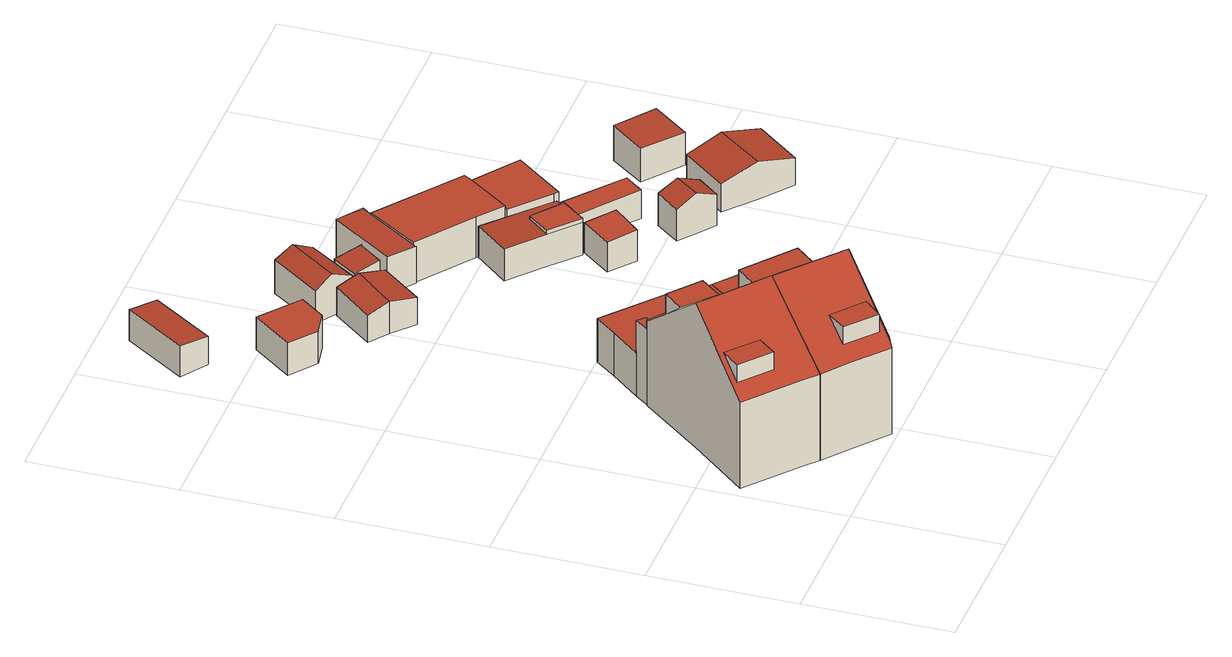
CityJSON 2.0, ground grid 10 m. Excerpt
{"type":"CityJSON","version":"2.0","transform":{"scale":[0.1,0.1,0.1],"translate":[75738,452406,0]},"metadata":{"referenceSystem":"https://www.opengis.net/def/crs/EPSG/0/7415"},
"CityObjects":{
"building1":{"type":"Building","attributes":{"Volume":626.64,"Dakoppervlakte":94.03,"Muuroppervlakte":300.65,"Vloeroppervlakte":90.65,"hoogte_Z_max_in_m_NAP":11.74,"GEB_DOEL":"woonfunctie","dateOfConstruction":"1925-01-01","measuredHeight":10.7},"children":["building1-1","building1-2"],"geometry":[{"type":"Solid","lod":"2","boundaries":[[[[0,1,2,3,4,5,6,7,8,9,10,11,12,13]],[[14,15,16,17],[18,19,20,21]],[[22,23,24,16,15,25]],[[26,27,28,29,30,31,32]],[[33,34,35,36]],[[37,38,39,40]],[[17,41,42,43,14],[44,45,46,47]],[[26,8,7,27]],[[28,27,7,6]],[[28,6,5,29]],[[5,4,30,29]],[[33,38,37,34]],[[35,48,30,4,3,49,36]],[[48,37,40,31,30]],[[38,33,36,24,23,39]],[[8,26,32,9]],[[22,25,32,31,40]],[[25,15,14,43,12,11,10,9,32]],[[12,43,42,41,0,13]],[[24,36,49,3,2,1,0,41,17,16]],[[40,39,23,22]],[[34,37,48,35]],[[44,47,50,51]],[[45,51,50,46]],[[45,44,51]],[[50,47,46]],[[21,52,53,18]],[[53,52,20,19]],[[19,18,53]],[[52,21,20]]]],"semantics":{"surfaces":[{"type":"GroundSurface"},{"type":"RoofSurface"},{"type":"OuterFloorSurface"},{"type":"WallSurface"}],"values":[[0,1,1,1,1,2,1,3,3,3,3,3,3,3,3,3,3,3,3,3,3,3,1,3,3,3,1,3,3,3]]}}]},
"building1-1":{"type":"BuildingInstallation","attributes":{"relationToConstruction":"outside"},"parents":["building1"],"geometry":[{"type":"MultiSurface","lod":"2","boundaries":[[[44,47,50,51]],[[45,51,50,46]],[[45,44,51]],[[50,47,46]]],"semantics":{"surfaces":[{"type":"RoofSurface"},{"type":"WallSurface"}],"values":[0,1,1,1]}}]},
"building1-2":{"type":"BuildingInstallation","attributes":{"relationToConstruction":"outside"},"parents":["building1"],"geometry":[{"type":"MultiSurface","lod":"2","boundaries":[[[21,52,53,18]],[[53,52,20,19]],[[19,18,53]],[[52,21,20]]],"semantics":{"surfaces":[{"type":"RoofSurface"},{"type":"WallSurface"}],"values":[0,1,1,1]}}]},
"building2":{"type":"Building","attributes":{"Volume":603.65,"Dakoppervlakte":85.64,"Muuroppervlakte":285.61,"Vloeroppervlakte":83.3,"hoogte_Z_max_in_m_NAP":11.74,"GEB_DOEL":"woonfunctie","dateOfConstruction":"1925-01-01","measuredHeight":10.7},"children":["building2-1","building2-2"],"geometry":[{"type":"MultiSurface","lod":"2","boundaries":[[[12,11,10,9,8,54,55,56,57,58,59,60,61,62,63,64,65]],[[66,67,14,43,68,69],[70,71,72,73,74]],[[14,67,75,76,15],[77,78,79,80]],[[76,81,82,83,84,25,15]],[[85,86,87,88,89]],[[90,91,92,93,94,95,96]],[[86,85,8,9]],[[58,57,90,96]],[[57,56,91,90]],[[87,93,92,88]],[[25,84,93,87,86]],[[94,93,84,83]],[[95,94,83,82]],[[54,8,85,89]],[[12,65,64,69,68,43]],[[14,15,25,86,9,10,11,12,43]],[[81,76,75,67,66,69,64,63,61,60,59,58,96]],[[96,95,82,81]],[[88,55,54,89]],[[56,55,88,92,91]],[[97,73,72,71,98]],[[97,98,70,74]],[[74,73,97]],[[98,71,70]],[[79,99,100,80]],[[77,100,99,78]],[[77,80,100]],[[99,79,78]]],"semantics":{"surfaces":[{"type":"GroundSurface"},{"type":"RoofSurface"},{"type":"WallSurface"}],"values":[0,1,1,1,1,1,2,2,2,2,2,2,2,2,2,2,2,2,2,2,1,2,2,2,1,2,2,2]}}]},
"building2-1":{"type":"BuildingInstallation","attributes":{"relationToConstruction":"outside"},"parents":["building2"],"geometry":[{"type":"MultiSurface","lod":"2","boundaries":[[[97,73,72,71,98]],[[97,98,70,74]],[[74,73,97]],[[98,71,70]]],"semantics":{"surfaces":[{"type":"RoofSurface"},{"type":"WallSurface"}],"values":[0,1,1,1]}}]},
"building2-2":{"type":"BuildingInstallation","attributes":{"relationToConstruction":"outside"},"parents":["building2"],"geometry":[{"type":"MultiSurface","lod":"2","boundaries":[[[79,99,100,80]],[[77,100,99,78]],[[77,80,100]],[[99,79,78]]],"semantics":{"surfaces":[{"type":"RoofSurface"},{"type":"WallSurface"}],"values":[0,1,1,1]}}]},
"building3":{"type":"Building","attributes":{"Volume":24.81,"Dakoppervlakte":11.07,"Muuroppervlakte":32.47,"Vloeroppervlakte":11.04,"hoogte_Z_max_in_m_NAP":3.09,"GEB_DOEL":"onbekend","dateOfConstruction":"1925-01-01","measuredHeight":2.33},"geometry":[{"type":"Solid","lod":"2","boundaries":[[[[101,102,103,104]],[[105,106,107,108]],[[103,102,106,105]],[[102,101,107,106]],[[101,104,108,107]],[[104,103,105,108]]]],"semantics":{"surfaces":[{"type":"GroundSurface"},{"type":"RoofSurface"},{"type":"WallSurface"}],"values":[[0,1,2,2,2,2]]}}]},
"building4":{"type":"Building","attributes":{"Volume":26.72,"Dakoppervlakte":10.95,"Muuroppervlakte":31.63,"Vloeroppervlakte":10.95,"hoogte_Z_max_in_m_NAP":3.24,"GEB_DOEL":"onbekend","dateOfConstruction":"1925-01-01","measuredHeight":2.44},"geometry":[{"type":"Solid","lod":"2","boundaries":[[[[109,110,111,112,113]],[[114,115,116,117,118]],[[110,109,115,114]],[[109,113,116,115]],[[113,112,117,116]],[[111,118,117,112]],[[111,110,114,118]]]],"semantics":{"surfaces":[{"type":"GroundSurface"},{"type":"RoofSurface"},{"type":"WallSurface"}],"values":[[0,1,2,2,2,2,2]]}}]},
"building5":{"type":"Building","attributes":{"Volume":27.58,"Dakoppervlakte":12.87,"Muuroppervlakte":29.69,"Vloeroppervlakte":12.5,"hoogte_Z_max_in_m_NAP":3.37,"GEB_DOEL":"onbekend","dateOfConstruction":"1925-01-01","measuredHeight":2.43},"geometry":[{"type":"Solid","lod":"2","boundaries":[[[[119,120,121,122,123,124]],[[125,126,127,128]],[[125,128,129,130]],[[125,120,119,126]],[[126,119,124,127]],[[120,125,130,121]],[[129,128,123,122]],[[130,129,122,121]],[[123,128,127,124]]]],"semantics":{"surfaces":[{"type":"GroundSurface"},{"type":"RoofSurface"},{"type":"WallSurface"}],"values":[[0,1,1,2,2,2,2,2,2]]}}]},
"building6":{"type":"Building","attributes":{"Volume":31.75,"Dakoppervlakte":12.82,"Muuroppervlakte":35.24,"Vloeroppervlakte":11.51,"hoogte_Z_max_in_m_NAP":3.9,"GEB_DOEL":"onbekend","dateOfConstruction":"1925-01-01","measuredHeight":3.11},"geometry":[{"type":"Solid","lod":"2","boundaries":[[[[131,132,133,134,135,136]],[[137,138,139,140]],[[139,138,141,142]],[[135,134,142,141]],[[132,131,137,140]],[[136,138,137,131]],[[133,132,140,139,142,134]],[[141,138,136,135]]]],"semantics":{"surfaces":[{"type":"GroundSurface"},{"type":"RoofSurface"},{"type":"WallSurface"}],"values":[[0,1,1,2,2,2,2,2]]}}]},
"building7":{"type":"Building","attributes":{"Volume":9.94,"Dakoppervlakte":4.1,"Muuroppervlakte":19.66,"Vloeroppervlakte":4.09,"hoogte_Z_max_in_m_NAP":3.36,"GEB_DOEL":"onbekend","dateOfConstruction":"1925-01-01","measuredHeight":2.5},"geometry":[{"type":"Solid","lod":"2","boundaries":[[[[143,144,145,146,147]],[[148,149,150,151,152]],[[145,149,148,146]],[[149,145,144,150]],[[143,151,150,144]],[[152,151,143,147,146,148]]]],"semantics":{"surfaces":[{"type":"GroundSurface"},{"type":"RoofSurface"},{"type":"WallSurface"}],"values":[[0,1,2,2,2,2]]}}]},
"building8":{"type":"Building","attributes":{"Volume":30.49,"Dakoppervlakte":10.93,"Muuroppervlakte":40.45,"Vloeroppervlakte":10.92,"hoogte_Z_max_in_m_NAP":3.74,"GEB_DOEL":"onbekend","dateOfConstruction":"1925-01-01","measuredHeight":2.91},"geometry":[{"type":"Solid","lod":"2","boundaries":[[[[153,154,155,156,157,158,159]],[[160,161,162,163,164,165,166]],[[160,155,154,161]],[[153,159,163,162]],[[159,158,164,163]],[[164,158,157,165]],[[162,161,154,153]],[[165,157,156,155,160,166]]]],"semantics":{"surfaces":[{"type":"GroundSurface"},{"type":"RoofSurface"},{"type":"WallSurface"}],"values":[[0,1,2,2,2,2,2,2]]}}]},
"building9":{"type":"Building","attributes":{"Volume":41.6,"Dakoppervlakte":16.82,"Muuroppervlakte":43.6,"Vloeroppervlakte":18.03,"hoogte_Z_max_in_m_NAP":3.65,"GEB_DOEL":"onbekend","dateOfConstruction":"1925-01-01","measuredHeight":2.74},"geometry":[{"type":"Solid","lod":"2","boundaries":[[[[167,168,169,170,171,172]],[[173,174,175,176,177,178]],[[179,180,181,182]],[[171,174,173,172]],[[175,174,171,170]],[[168,183,176,175,170,169]],[[179,182,176,183]],[[180,179,183,178]],[[173,178,183,168,167,172]],[[181,180,178,177]],[[182,181,177,176]]]],"semantics":{"surfaces":[{"type":"GroundSurface"},{"type":"RoofSurface"},{"type":"WallSurface"}],"values":[[0,1,1,2,2,2,2,2,2,2,2]]}}]},
"building10":{"type":"Building","attributes":{"Volume":12.97,"Dakoppervlakte":5.81,"Muuroppervlakte":21.59,"Vloeroppervlakte":6.46,"hoogte_Z_max_in_m_NAP":3.22,"GEB_DOEL":"onbekend","dateOfConstruction":"1925-01-01","measuredHeight":2.31},"geometry":[{"type":"Solid","lod":"2","boundaries":[[[[184,185,186,187]],[[188,189,190,191]],[[187,186,191,190]],[[186,185,188,191]],[[184,189,188,185]],[[189,184,187,190]]]],"semantics":{"surfaces":[{"type":"GroundSurface"},{"type":"RoofSurface"},{"type":"WallSurface"}],"values":[[0,1,2,2,2,2]]}}]},
"building11":{"type":"Building","attributes":{"Volume":86.9,"Dakoppervlakte":29.26,"Muuroppervlakte":66.19,"Vloeroppervlakte":29.26,"hoogte_Z_max_in_m_NAP":3.65,"GEB_DOEL":"onbekend","dateOfConstruction":"1925-01-01","measuredHeight":2.97},"geometry":[{"type":"Solid","lod":"2","boundaries":[[[[192,193,194,195,196,197]],[[198,199,200,201,202,203]],[[193,192,198,203]],[[197,196,200,199]],[[195,201,200,196]],[[201,195,194,202]],[[192,197,199,198]],[[194,193,203,202]]]],"semantics":{"surfaces":[{"type":"GroundSurface"},{"type":"RoofSurface"},{"type":"WallSurface"}],"values":[[0,1,2,2,2,2,2,2]]}}]},
"building12":{"type":"Building","attributes":{"Volume":16.36,"Dakoppervlakte":8.04,"Muuroppervlakte":26.61,"Vloeroppervlakte":8.04,"hoogte_Z_max_in_m_NAP":2.96,"GEB_DOEL":"onbekend","dateOfConstruction":"1925-01-01","measuredHeight":2.06},"geometry":[{"type":"Solid","lod":"2","boundaries":[[[[204,205,206,207]],[[208,209,210,211]],[[209,208,204,207]],[[207,206,210,209]],[[206,205,211,210]],[[204,208,211,205]]]],"semantics":{"surfaces":[{"type":"GroundSurface"},{"type":"RoofSurface"},{"type":"WallSurface"}],"values":[[0,1,2,2,2,2]]}}]},
"building13":{"type":"Building","attributes":{"Volume":41.21,"Dakoppervlakte":15.22,"Muuroppervlakte":42.34,"Vloeroppervlakte":15.22,"hoogte_Z_max_in_m_NAP":3.56,"GEB_DOEL":"onbekend","dateOfConstruction":"1925-01-01","measuredHeight":2.71},"geometry":[{"type":"Solid","lod":"2","boundaries":[[[[212,213,214,215,216,217]],[[218,219,220,221,222,223]],[[218,217,216,215,220,219]],[[215,214,221,220]],[[222,221,214,213]],[[222,213,212,223]],[[212,217,218,223]]]],"semantics":{"surfaces":[{"type":"GroundSurface"},{"type":"RoofSurface"},{"type":"WallSurface"}],"values":[[0,1,2,2,2,2,2]]}}]},
"building14":{"type":"Building","attributes":{"Volume":16.13,"Dakoppervlakte":6.63,"Muuroppervlakte":25.37,"Vloeroppervlakte":10.44,"hoogte_Z_max_in_m_NAP":3.42,"GEB_DOEL":"onbekend","dateOfConstruction":"1925-01-01","measuredHeight":3.02},"geometry":[{"type":"Solid","lod":"2","boundaries":[[[[224,225,226,227,228,229]],[[230,231,232,233]],[[230,234,235,231]],[[228,235,234,229]],[[226,225,233,232]],[[224,230,233,225]],[[235,228,227,226,232,231]],[[224,229,234,230]]]],"semantics":{"surfaces":[{"type":"GroundSurface"},{"type":"RoofSurface"},{"type":"WallSurface"}],"values":[[0,1,1,2,2,2,2,2]]}}]},
"building15":{"type":"Building","attributes":{"Volume":50.38,"Dakoppervlakte":21.59,"Muuroppervlakte":41.89,"Vloeroppervlakte":20.85,"hoogte_Z_max_in_m_NAP":3.57,"GEB_DOEL":"onbekend","dateOfConstruction":"1925-01-01","measuredHeight":2.78},"geometry":[{"type":"Solid","lod":"2","boundaries":[[[[236,237,238,239,240,241]],[[242,243,244,245]],[[246,243,242,247]],[[236,241,246,247]],[[239,238,245,244]],[[237,242,245,238]],[[240,239,244,243,246,241]],[[236,247,242,237]]]],"semantics":{"surfaces":[{"type":"GroundSurface"},{"type":"RoofSurface"},{"type":"WallSurface"}],"values":[[0,1,1,2,2,2,2,2]]}}]},
"building16":{"type":"Building","attributes":{"Volume":23.55,"Dakoppervlakte":9.44,"Muuroppervlakte":30.72,"Vloeroppervlakte":10.57,"hoogte_Z_max_in_m_NAP":3.6,"GEB_DOEL":"onbekend","dateOfConstruction":"1925-01-01","measuredHeight":2.57},"geometry":[{"type":"Solid","lod":"2","boundaries":[[[[248,249,250,251]],[[252,253,254,255]],[[250,249,253,252]],[[249,248,254,253]],[[251,255,254,248]],[[251,250,252,255]]]],"semantics":{"surfaces":[{"type":"GroundSurface"},{"type":"RoofSurface"},{"type":"WallSurface"}],"values":[[0,1,2,2,2,2]]}}]}
},
"vertices":[
[0,71,10],[34,111,10],[68,153,10],[69,154,10],[76,163,10],[93,183,10],[104,197,10],[146,162,10],[137,152,10],[118,128,10],[110,118,10],[77,76,10],[44,34,10],[35,42,10],[77,76,117],[110,118,73],[68,153,73],[34,111,117],[56,128,96],[67,141,81],[88,124,81],[77,110,96],[99,143,73],[93,135,73],[69,154,73],[118,128,73],[137,152,42],[146,162,42],[104,197,42],[93,183,42],[76,163,42],[99,143,42],[118,128,42],[74,150,66],[81,158,66],[76,163,66],[69,154,66],[81,158,44],[74,150,44],[93,135,44],[99,143,44],[0,71,74],[35,42,74],[44,34,74],[39,71,95],[29,59,82],[9,76,82],[19,88,95],[76,163,44],[69,154,44],[9,76,95],[29,59,95],[88,124,96],[67,141,96],
[181,117,10],[162,92,10],[159,89,10],[160,88,10],[155,83,10],[154,81,10],[120,41,10],[119,40,10],[96,12,10],[89,4,10],[85,1,10],[62,20,10],[89,4,79],[119,40,117],[62,20,74],[85,1,74],[68,27,82],[78,39,95],[84,34,95],[99,22,95],[88,10,82],[120,41,116],[154,81,73],[107,107,82],[141,80,82],[130,67,95],[97,95,95],[155,83,73],[154,84,73],[130,103,73],[137,112,73],[137,152,40],[118,128,40],[137,112,40],[162,92,40],[181,117,40],[160,88,70],[159,89,70],[162,92,69],[137,112,69],[130,103,71],[154,84,71],[155,83,71],[88,10,95],[68,27,95],[141,80,95],[107,107,95],
[30,424,8],[12,436,8],[40,478,8],[58,466,8],[40,478,31],[12,436,31],[30,424,29],[58,466,29],
[55,401,8],[82,380,8],[69,363,8],[52,360,8],[34,374,8],[82,380,32],[55,401,32],[34,374,32],[52,360,32],[69,363,32],
[110,315,9],[95,328,9],[82,338,9],[104,365,9],[117,355,9],[132,343,9],[95,328,33],[110,315,29],[132,343,29],[117,355,34],[104,365,30],[82,338,29],
[139,392,8],[116,359,8],[104,368,8],[93,375,8],[116,409,8],[127,401,8],[139,392,31],[127,401,39],[104,368,39],[116,359,32],[116,409,33],[93,375,32],
[134,347,9],[118,358,9],[130,375,9],[147,363,9],[146,363,9],[147,363,34],[130,375,32],[118,358,32],[134,347,34],[146,363,34],
[181,373,8],[177,367,8],[155,332,8],[154,331,8],[154,330,8],[136,343,8],[164,385,8],[155,332,35],[177,367,36],[181,373,37],[164,385,37],[136,343,36],[154,330,35],[154,331,35],
[226,258,9],[213,242,9],[194,259,9],[171,279,9],[191,302,9],[232,265,9],[232,265,32],[191,302,32],[171,279,33],[194,259,33],[207,274,33],[226,258,33],[213,242,36],[226,258,36],[207,274,35],[194,259,36],[213,242,33],
[217,208,9],[200,222,9],[216,242,9],[234,227,9],[200,222,31],[217,208,32],[234,227,32],[216,242,31],
[210,291,7],[193,304,7],[155,332,7],[177,367,7],[234,325,7],[231,320,7],[210,291,37],[231,320,37],[234,325,37],[177,367,37],[155,332,37],[193,304,37],
[235,264,9],[273,233,9],[262,220,9],[224,251,9],[235,264,29],[224,251,29],[262,220,30],[273,233,29],
[262,298,8],[236,265,8],[233,267,8],[208,289,8],[210,291,8],[231,320,8],[231,320,36],[210,291,36],[208,289,36],[233,267,36],[236,265,36],[262,298,36],
[276,201,4],[288,191,4],[276,176,4],[264,185,4],[252,194,4],[265,210,4],[276,201,34],[264,185,34],[276,176,27],[288,191,27],[265,210,28],[252,194,27],
[309,206,8],[329,190,8],[351,172,8],[327,142,8],[305,159,8],[285,176,8],[329,190,36],[305,159,36],[327,142,28],[351,172,28],[285,176,29],[309,206,29],
[324,212,10],[298,232,10],[315,255,10],[341,236,10],[315,255,36],[298,232,35],[324,212,34],[341,236,36]
]}
